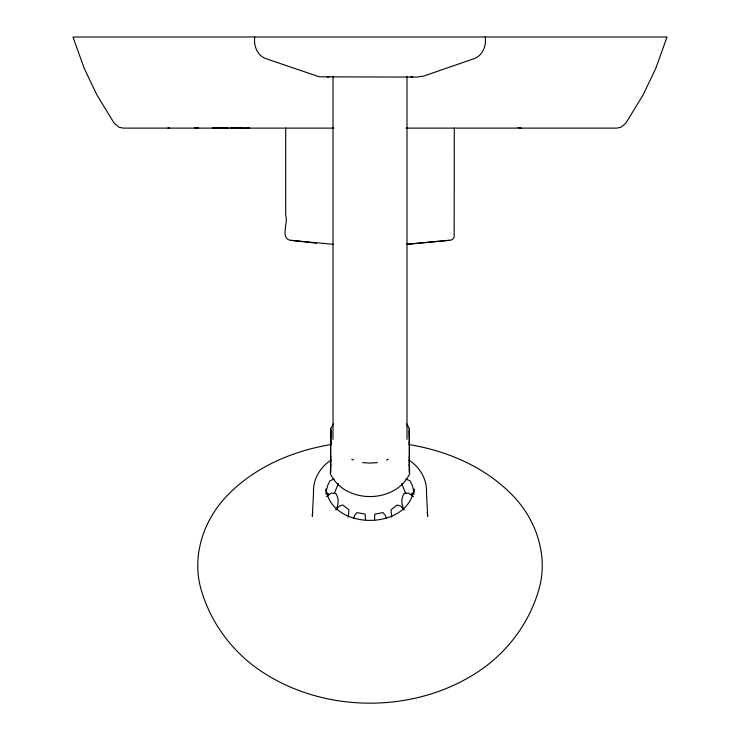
<?xml version="1.0" encoding="UTF-8"?>
<svg xmlns="http://www.w3.org/2000/svg" width="740" height="740" viewBox="0 0 740 740"><rect width="100%" height="100%" fill="white"/><g stroke="black" fill="none" stroke-linecap="round" stroke-linejoin="round"><path stroke-width="1.11" d="M285.696 128.02L285.696 215.423C288.591 221.871 280.025 238.243 290.237 240.287L333.13 244.283M330.632 456.58L330.669 428.617L333.611 423.733M333.009 76.294L333.009 439.412M406.991 76.294L406.991 439.412M406.621 424.094L409.387 428.608L409.368 472.666L409.368 437.155M330.66 441.826L330.66 443.584L330.66 431.041M413.938 494.191L413.956 489.048C408.397 530.821 331.603 530.821 326.044 489.048L326.062 494.191M330.66 443.454L330.66 445.082L330.669 428.617M409.396 429.311L409.368 436.6M328.255 495.125L328.264 493.377L326.46 493.275L326.479 490.065L327.728 485.338L329.994 480.796L334.129 479.011M330.632 437.155L330.66 430.625M330.632 464.424L330.327 473.757C344.674 504.153 395.327 504.153 409.673 473.757L409.368 464.424M409.368 465.608L409.368 456.192M374.514 520.165L374.847 514.134L382.941 512.607L385.087 515.021L386.345 517.926M312.65 512.089L312.336 516.354L313.529 492.23C312.891 479.252 320.263 467.051 331.011 460.151M348.262 517.195L348.966 509.768L342.731 504.985L339.17 506.188L335.895 509.879M336.127 509.74C338.559 504.18 339.216 498.566 335.71 493.33L331.391 493.108L326.479 496.614M328.606 494.94L328.736 494.431M338.402 483.59L334.249 493.562M353.655 517.926L354.913 515.021L357.059 512.607L365.153 514.134L365.486 520.165M248.575 128.113L248.825 127.53M222.879 128.113L223.156 127.539M223.572 128.113L223.85 127.539M234.321 128.113L234.599 127.539M235.015 128.113L235.292 127.539L235.625 128.113M214.563 128.113L214.84 127.539M196.655 128.113L196.942 127.548M197.071 128.113L197.358 127.548M212.648 128.113L212.935 127.548M213.055 128.113L213.342 127.548M168.082 128.113L168.378 127.558M230.621 128.113L230.982 127.502M213.666 128.113L214.036 127.502M231.204 128.113L231.611 127.511M237.207 128.113L237.651 127.53M329.328 76.71L327.311 77.09M221.935 127.539L218.92 128.113M331.224 444.527C294.696 450.521 258.796 465.34 231.731 491.082L230.76 492.091C204.462 516.705 190.606 555.509 201.474 590.687C210.419 621.008 229.474 647.778 254.745 666.712C320.735 715.321 419.266 715.321 485.255 666.712C510.517 647.778 529.59 621.008 538.526 590.687C549.395 555.509 535.538 516.705 509.24 492.091L508.269 491.082C481.204 465.34 445.304 450.521 408.776 444.527M449.346 240.306L406.871 244.283M377.418 462.593L370 463.111L362.582 462.593M406.972 244.274L450.66 240.186L452.575 239.418L454.147 237.142L454.305 128.02M222.87 128.113L227.226 127.937L222.953 127.937M248.168 128.113L247.299 128.113M239.279 128.113L242.59 128.113M218.92 127.937L214.582 127.937L217.976 128.113M242.294 128.113L247.586 128.113M333.879 128.113L123.293 128.113L119.27 127.345L114.284 123.377L96.94 94.979L84.194 68.33L72.964 37L667.036 37L655.807 68.33L643.06 94.979L625.716 123.377L620.731 127.345L616.707 128.113L406.112 128.113M405.871 479.011L410.006 480.796L412.273 485.338L413.521 490.065L413.54 493.275L411.736 493.377L411.745 495.125M412.689 77.09L410.672 76.71M521.08 128.113L518.065 127.539M290.644 240.306L316.498 243.183M408.989 460.151C419.737 467.051 427.11 479.252 426.471 492.23L427.664 516.354L427.35 512.089M413.521 496.614L408.61 493.108L404.29 493.33C400.784 498.566 401.441 504.18 403.874 509.74M407.879 425.768L406.445 423.863M404.105 509.879L400.83 506.188L397.269 504.985L391.035 509.768L391.738 517.195M234.025 127.511L234.432 128.113M232.249 127.511L232.656 128.113M195.277 127.511L195.674 128.113M194.713 127.511L195.101 128.113M241.499 127.502L241.869 128.113M239.631 127.502L240 128.113M227.781 127.502L228.142 128.113M236.412 127.502L236.763 128.113M238.28 127.493L238.604 128.113M213.869 127.548L214.156 128.113M213.453 127.548L213.74 128.113M197.876 127.548L198.163 128.113M197.46 127.548L197.746 128.113M405.751 493.562L401.598 483.59M249.306 127.539L249.584 128.113M235.783 127.539L236.051 128.113M235.079 127.539L235.357 128.113M224.34 127.539L224.608 128.113M223.637 127.539L223.915 128.113M168.905 127.539L169.173 128.113M226.708 127.521L226.977 128.113M411.264 494.431L411.394 494.94M409.396 443.436L409.34 441.826L409.396 443.584M330.632 465.608L330.632 456.192L330.632 472.666L330.66 429.311L330.66 430.171M409.368 436.212L409.34 430.625L409.396 442.15M485.264 37C486.513 45.843 482.684 55.898 473.6 58.83L423.928 75.989L417.379 77.09L319.393 76.831L266.4 58.83C257.317 55.898 253.487 45.843 254.736 37M388.223 459.198A32.8 23.19 0 0 1 386.4 459.993M353.6 459.993A32.8 23.19 0 0 1 351.778 459.198M409.396 429.589L409.387 428.608L409.396 430.171L409.396 429.589"/></g></svg>
